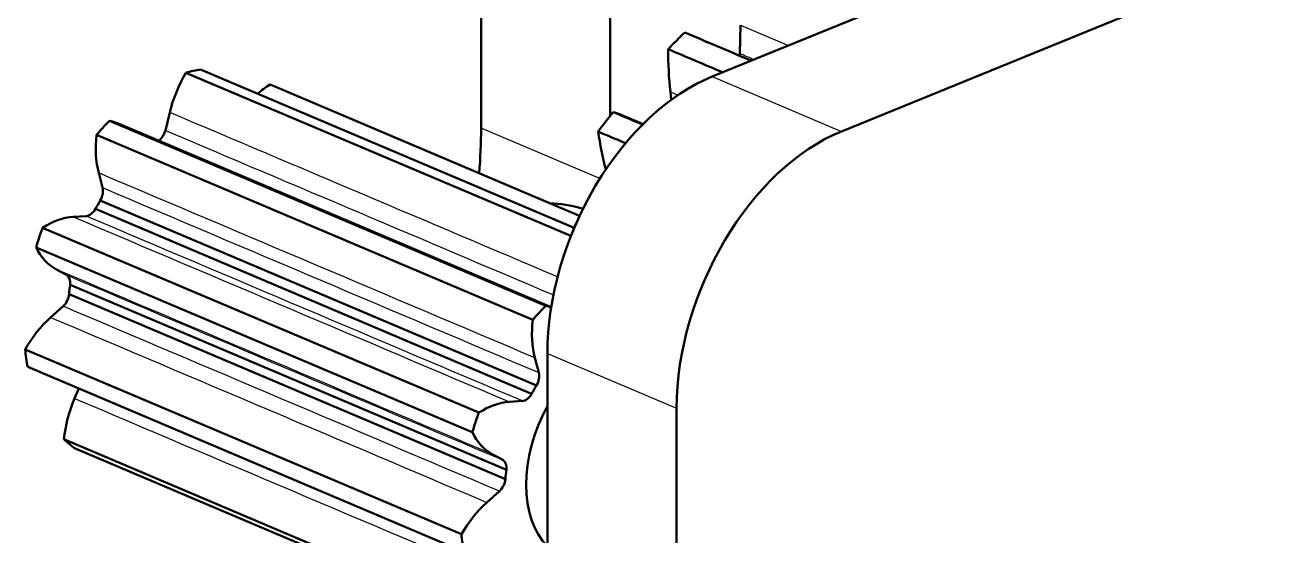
# Model space of a CAD drawing. Header units: millimetres. Extents: x 0 to 420, y 0 to 297.
# Drawn here: x 132.88 to 138.32, y 172.14 to 174.36 of the extents above; entities that cross this region are included whole.
import ezdxf

# ---------------------------------------------------------------- set-up
doc = ezdxf.new("R2010")
doc.units = ezdxf.units.MM
doc.header["$LTSCALE"] = 0.75
doc.layers.add('Visible', color=7, linetype='Continuous', lineweight=50)
doc.layers.add('Visible Narrow', color=7, linetype='Continuous', lineweight=25)

msp = doc.modelspace()

# ---------------------------------------------------------------- linework, layer by layer
at = {"layer": 'Visible', "extrusion": (-4.13746e-17, 0.909404, 0.415914)}
for p, q in [((142.9932, 177.0444), (135.853, 174.1325)), ((136.4131, 173.8949), (143.5533, 176.8068)), ((134.8514, 173.9083), (134.8514, 175.7271)), ((135.4115, 175.4895), (135.4115, 173.9627)), ((135.973, 174.2326), (135.9764, 174.3556)), ((135.2407, 173.4413), (133.5725, 174.1489)), ((135.2552, 173.4766), (133.6362, 174.1633)), ((135.2787, 173.5292), (133.9374, 174.0981)), ((135.6757, 174.0317), (135.672, 174.0659)), ((135.1324, 173.1389), (133.242, 173.9407)), ((135.1555, 173.133), (133.2763, 173.9301)), ((133.5026, 173.9769), (133.4836, 173.8992)), ((135.5537, 173.9267), (135.4787, 173.9585)), ((135.0755, 173.0773), (133.1851, 173.8792)), ((133.1948, 173.7147), (133.2117, 173.6508)), ((133.1804, 173.5585), (135.0707, 172.7567)), ((135.092, 172.7933), (133.2017, 173.5951)), ((135.2839, 173.5623), (135.2934, 173.5598)), ((133.1402, 173.5277), (133.0842, 173.5242)), ((132.9517, 173.4772), (134.842, 172.6754)), ((132.9233, 173.392), (134.8137, 172.5902)), ((133.0094, 173.2976), (133.0552, 173.2722)), ((134.9612, 172.4275), (133.0709, 173.2293)), ((133.0666, 173.189), (134.9569, 172.3872)), ((133.0407, 173.1367), (132.9864, 173.0883)), ((132.876, 172.9498), (134.7664, 172.1479)), ((135.102, 172.849), (135.0851, 172.9129)), ((135.139, 172.9319), (135.139, 165.6567)), ((132.8871, 172.8735), (134.7774, 172.0717)), ((133.1083, 172.7797), (133.0901, 172.7369)), ((134.9744, 172.7224), (135.0305, 172.7259)), ((135.6991, 165.4191), (135.6991, 172.6943)), ((133.044, 172.5599), (134.9343, 171.7581)), ((133.0902, 172.5217), (134.9806, 171.7199)), ((134.9455, 172.4703), (134.8992, 172.496)), ((134.8767, 172.2864), (134.931, 172.3349))]:
    msp.add_line(p, q, dxfattribs=at)
at = {"layer": 'Visible', "extrusion": (1.21378e-16, 3.55786e-16, -1)}
msp.add_ellipse((136.3652, 172.755), major_axis=(1.2256, 2.1286), ratio=0.598188, start_param=-1.175571, end_param=-1.131487, dxfattribs=at)
at = {"layer": 'Visible', "extrusion": (2.54625e-16, 1.49278e-16, -1)}
msp.add_ellipse((136.7624, 174.6996), major_axis=(0.6018, 1.4188), ratio=0.649332, start_param=3.998498, end_param=4.133993, dxfattribs=at)
at = {"layer": 'Visible'}
for centre, major_axis, start_param, end_param in [((135.9313, 174.2184), (0.0228, 0.0538), -1.221691, -1.04446), ((133.7882, 173.9667), (0.1654, 0.39), 1.372475, 1.814205), ((133.9873, 173.7384), (0.1654, 0.39), 0.744156, 0.927724), ((135.853, 173.2231), (0.3905, 0.9206), 0.578647, 2.149444), ((133.1108, 173.54), (0.1654, 0.39), 0, 0.13008), ((133.4843, 173.9441), (0.1654, 0.39), 2.000793, 2.442523), ((133.4444, 173.9013), (0.0228, 0.0537), 3.976641, 4.94506), ((133.4234, 173.3259), (0.781, 1.8412), -1.097511, -0.992149), ((133.1505, 173.5833), (0.0228, 0.0537), 3.47041, 4.520088), ((133.5138, 173.3099), (0.246, 0.58), 1.345643, 1.413549), ((133.0058, 173.1202), (0.1654, 0.39), 0.316669, 0.758398), ((133.514, 173.3099), (0.3515, 0.8287), 1.643661, 1.743849), ((133.1917, 173.6793), (0.1654, 0.39), 2.629112, 3.070842), ((133.5138, 173.3099), (0.246, 0.58), 1.973962, 2.041867), ((133.0254, 173.1797), (0.0228, 0.0537), 4.097658, 5.148407), ((133.0947, 172.7728), (0.1654, 0.39), 0.944987, 1.386717), ((133.514, 173.31), (0.3515, 0.8287), 2.27198, 2.372167), ((133.3438, 172.6305), (0.1654, 0.39), 1.573306, 2.015035), ((135.0409, 172.7814), (0.0228, 0.0537), 3.468999, 4.520088), ((135.4042, 172.5081), (0.1952, 0.4603), 1.415973, 2.882914), ((133.5139, 173.3101), (0.3515, 0.8287), 2.900298, 3.000486)]:
    msp.add_ellipse(centre, major_axis=major_axis, ratio=0.649332, start_param=start_param, end_param=end_param, dxfattribs=at)
at = {"layer": 'Visible', "extrusion": (3.45565e-16, 1.92133e-16, -1)}
msp.add_ellipse((133.5138, 173.3097), major_axis=(0.3515, 0.8287), ratio=0.649332, start_param=-0.487212, end_param=-0.387024, dxfattribs=at)
at = {"layer": 'Visible', "extrusion": (5.39686e-16, 1.60157e-16, -1)}
msp.add_ellipse((133.5139, 173.3098), major_axis=(0.3515, 0.8287), ratio=0.649332, start_param=-1.11553, end_param=-1.015343, dxfattribs=at)
at = {"layer": 'Visible', "extrusion": (4.35209e-16, 4.23418e-17, -1)}
msp.add_ellipse((136.2886, 172.6672), major_axis=(1.1717, 2.203), ratio=0.579641, start_param=-1.308699, end_param=-1.264616, dxfattribs=at)
at = {"layer": 'Visible', "extrusion": (4.42926e-16, 1.19565e-16, -1)}
msp.add_ellipse((134.8769, 172.5397), major_axis=(0.6018, 1.4188), ratio=0.649332, start_param=-0.058098, end_param=0, dxfattribs=at)
at = {"layer": 'Visible', "extrusion": (5.64008e-16, 1.68522e-16, -1)}
msp.add_ellipse((136.4435, 174.5728), major_axis=(0.6018, 1.4188), ratio=0.649332, start_param=3.833706, end_param=3.964177, dxfattribs=at)
at = {"layer": 'Visible', "extrusion": (4.39281e-16, 1.10971e-16, -1)}
msp.add_ellipse((136.4131, 172.9855), major_axis=(0.3905, 0.9206), ratio=0.649332, start_param=4.133742, end_param=5.704538, dxfattribs=at)
at = {"layer": 'Visible', "extrusion": (5.16062e-16, 1.87848e-16, -1)}
msp.add_ellipse((133.1717, 173.6197), major_axis=(0.0228, 0.0537), ratio=0.649332, start_param=0.710367, end_param=1.760902, dxfattribs=at)
at = {"layer": 'Visible', "extrusion": (1.48772e-16, 1.84037e-16, -1)}
msp.add_ellipse((134.7697, 172.1135), major_axis=(0.6018, 1.4188), ratio=0.649332, start_param=-0.225734, end_param=-0.092418, dxfattribs=at)
at = {"layer": 'Visible', "extrusion": (7.3013e-16, 1.61028e-16, -1)}
msp.add_ellipse((133.0297, 173.2199), major_axis=(0.0228, 0.0537), ratio=0.649332, start_param=0.087169, end_param=1.132583, dxfattribs=at)
at = {"layer": 'Visible', "extrusion": (4.93434e-16, 1.20239e-16, -1)}
msp.add_ellipse((135.4042, 172.5079), major_axis=(0.3515, 0.8287), ratio=0.649332, start_param=-1.11553, end_param=-1.015343, dxfattribs=at)
at = {"layer": 'Visible', "extrusion": (5.7888e-16, 1.25044e-16, -1)}
msp.add_ellipse((135.0012, 172.7382), major_axis=(0.1654, 0.39), ratio=0.649332, start_param=-0.13008, end_param=-0.04375, dxfattribs=at)
at = {"layer": 'Visible', "extrusion": (5.16106e-16, 9.85504e-17, -1)}
msp.add_ellipse((135.3747, 173.1423), major_axis=(0.1654, 0.39), ratio=0.649332, start_param=3.840662, end_param=4.282392, dxfattribs=at)
at = {"layer": 'Visible', "extrusion": (5.72775e-16, 6.51151e-17, -1)}
msp.add_ellipse((135.0621, 172.8179), major_axis=(0.0228, 0.0537), ratio=0.649332, start_param=0.709816, end_param=1.760902, dxfattribs=at)
at = {"layer": 'Visible', "extrusion": (4.21709e-16, 1.4523e-16, -1)}
msp.add_ellipse((135.4042, 172.5081), major_axis=(0.246, 0.58), ratio=0.649332, start_param=-1.413549, end_param=-1.345643, dxfattribs=at)
at = {"layer": 'Visible', "extrusion": (5.68395e-16, 4.37042e-17, -1)}
msp.add_ellipse((134.8961, 172.3183), major_axis=(0.1654, 0.39), ratio=0.649332, start_param=-0.758398, end_param=-0.316669, dxfattribs=at)
at = {"layer": 'Visible', "extrusion": (4.54245e-16, 1.35381e-16, -1)}
msp.add_ellipse((135.4043, 172.508), major_axis=(0.3515, 0.8287), ratio=0.649332, start_param=4.539337, end_param=4.639524, dxfattribs=at)
at = {"layer": 'Visible', "extrusion": (4.37374e-16, 1.21236e-16, -1)}
msp.add_ellipse((135.0821, 172.8774), major_axis=(0.1654, 0.39), ratio=0.649332, start_param=3.212344, end_param=3.654073, dxfattribs=at)
at = {"layer": 'Visible', "extrusion": (4.8378e-16, 5.37144e-17, -1)}
msp.add_ellipse((134.92, 172.4181), major_axis=(0.0228, 0.0537), ratio=0.649332, start_param=0.081497, end_param=1.132583, dxfattribs=at)
at = {"layer": 'Visible', "extrusion": (3.77423e-16, 1.82656e-16, -1)}
msp.add_ellipse((135.4042, 172.5081), major_axis=(0.246, 0.58), ratio=0.649332, start_param=4.241318, end_param=4.309224, dxfattribs=at)
at = {"layer": 'Visible', "extrusion": (2.30359e-16, 2.63075e-16, -1)}
msp.add_ellipse((134.9157, 172.3779), major_axis=(0.0228, 0.0537), ratio=0.649332, start_param=1.134779, end_param=2.185868, dxfattribs=at)
at = {"layer": 'Visible', "extrusion": (3.16397e-16, 1.88462e-16, -1)}
msp.add_ellipse((134.9851, 171.9709), major_axis=(0.1654, 0.39), ratio=0.649332, start_param=-1.386717, end_param=-0.944987, dxfattribs=at)
at = {"layer": 'Visible', "extrusion": (5.95523e-16, 8.79423e-17, -1)}
msp.add_ellipse((135.4043, 172.5082), major_axis=(0.3515, 0.8287), ratio=0.649332, start_param=3.911018, end_param=4.011205, dxfattribs=at)
at = {"layer": 'Visible'}
msp.add_open_spline([(135.7341, 174.3238), (135.8274, 174.2842), (135.9208, 174.2446), (136.0168, 174.2039), (136.0196, 174.2027), (136.0223, 174.2015)], degree=3, knots=[0, 0, 0, 0, 0.04, 0.04, 0.04117254, 0.04117254, 0.04117254, 0.04117254], dxfattribs=at)
for points in [[(135.6619, 174.2511), (135.7407, 174.2177), (135.8194, 174.1843), (135.8982, 174.1509)], [(135.4242, 173.9788), (135.4667, 173.9608), (135.5092, 173.9427), (135.5517, 173.9247)], [(135.3588, 173.894), (135.3984, 173.8772), (135.438, 173.8604), (135.4776, 173.8436)]]:
    msp.add_open_spline(points, degree=3, dxfattribs=at)
at = {"layer": 'Visible Narrow', "extrusion": (-4.13746e-17, 0.909404, 0.415914)}
for p, q in [((135.9764, 174.3556), (136.184, 174.2675)), ((135.853, 174.1325), (136.4131, 173.8949)), ((135.672, 174.0659), (135.7045, 174.0521)), ((135.3662, 173.6899), (134.8514, 173.9083)), ((135.2839, 173.5623), (135.2928, 173.5585)), ((135.139, 172.9319), (135.6991, 172.6943))]:
    msp.add_line(p, q, dxfattribs=at)
at = {"layer": 'Visible Narrow'}
for points in [[(135.973, 174.2326), (135.9935, 174.2239), (136.0141, 174.2152), (136.0346, 174.2065)], [(135.183, 173.2642), (134.6228, 173.5018), (134.0627, 173.7394), (133.5026, 173.977)], [(133.4836, 173.8992), (134.0441, 173.6615), (134.6046, 173.4238), (135.165, 173.186)], [(135.085, 172.9129), (134.455, 173.1802), (133.8249, 173.4475), (133.1947, 173.7147)], [(133.2117, 173.6508), (133.8418, 173.3835), (134.4719, 173.1163), (135.102, 172.849)], [(133.0841, 173.5242), (133.7142, 173.2569), (134.3443, 172.9897), (134.9744, 172.7224)], [(135.0305, 172.7259), (134.4004, 172.9932), (133.7703, 173.2604), (133.1402, 173.5277)], [(133.0088, 173.2978), (133.6388, 173.0306), (134.2688, 172.7633), (134.8989, 172.4961)], [(133.0552, 173.2722), (133.6853, 173.0049), (134.3153, 172.7377), (134.9454, 172.4704)], [(134.931, 172.3349), (134.3009, 172.6022), (133.6708, 172.8694), (133.0407, 173.1367)], [(132.9864, 173.0883), (133.6165, 172.821), (134.2466, 172.5537), (134.8767, 172.2864)], [(133.0901, 172.7369), (133.7203, 172.4697), (134.3504, 172.2024), (134.9804, 171.9351)]]:
    msp.add_open_spline(points, degree=3, dxfattribs=at)

doc.saveas('drawing.dxf')
